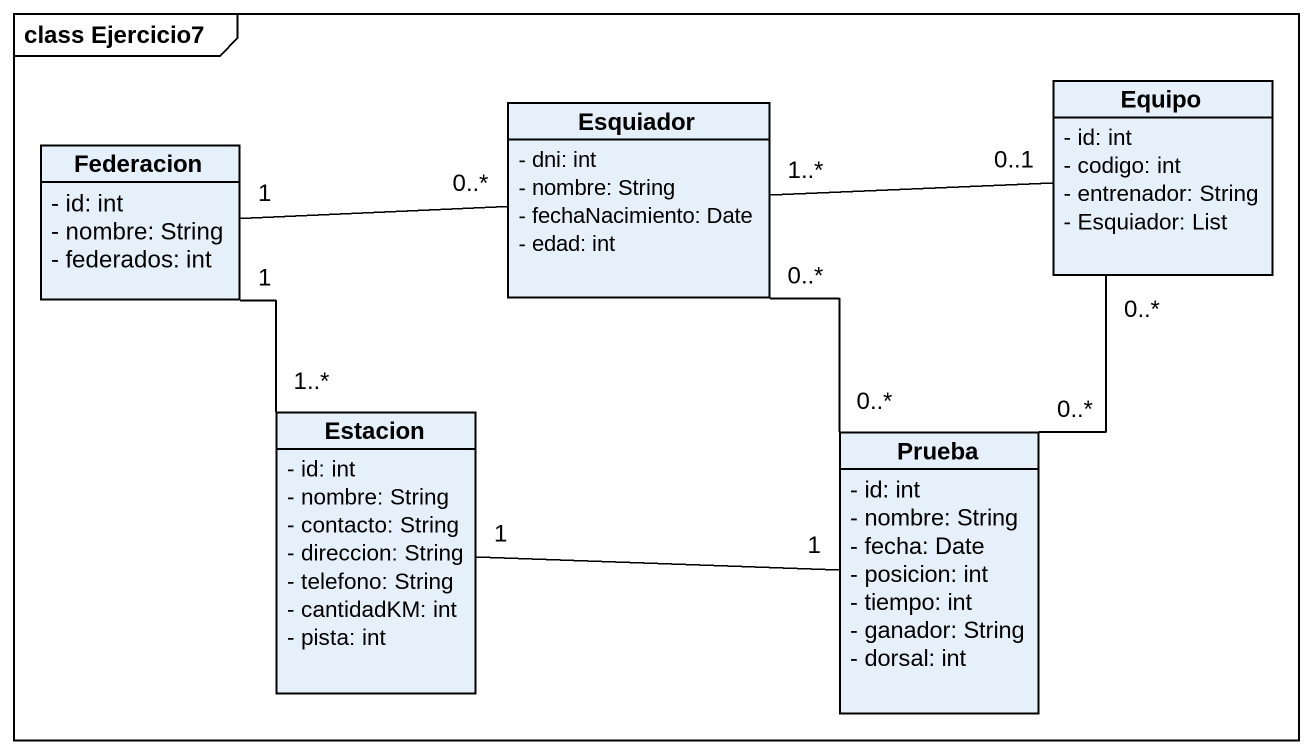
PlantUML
@startuml
mainframe class Ejercicio7
hide circle
hide empty members
skinparam classAttributeIconSize 0
class Esquiador {
  - dni: int
  - nombre: String
  - fechaNacimiento: Date
  - edad: int
}
class Equipo {
  - id: int
  - codigo: int
  - entrenador: String
  - Esquiador: List
}
class Federacion {
  - id: int
  - nombre: String
  - federados: int
}
class Estacion {
  - id: int
  - nombre: String
  - contacto: String
  - direccion: String
  - telefono: String
  - cantidadKM: int
  - pista: int
}
class Prueba {
  - id: int
  - nombre: String
  - fecha: Date
  - posicion: int
  - tiempo: int
  - ganador: String
  - dorsal: int
}
Esquiador "1..*" -right- "0..1" Equipo
Esquiador "0..*" -- "0..*" Prueba
Federacion "1" -right- "0..*" Esquiador
Federacion "1" -- "1..*" Estacion
Estacion "1" -right- "1" Prueba
Prueba "0..*" -up- "0..*" Equipo
@enduml
